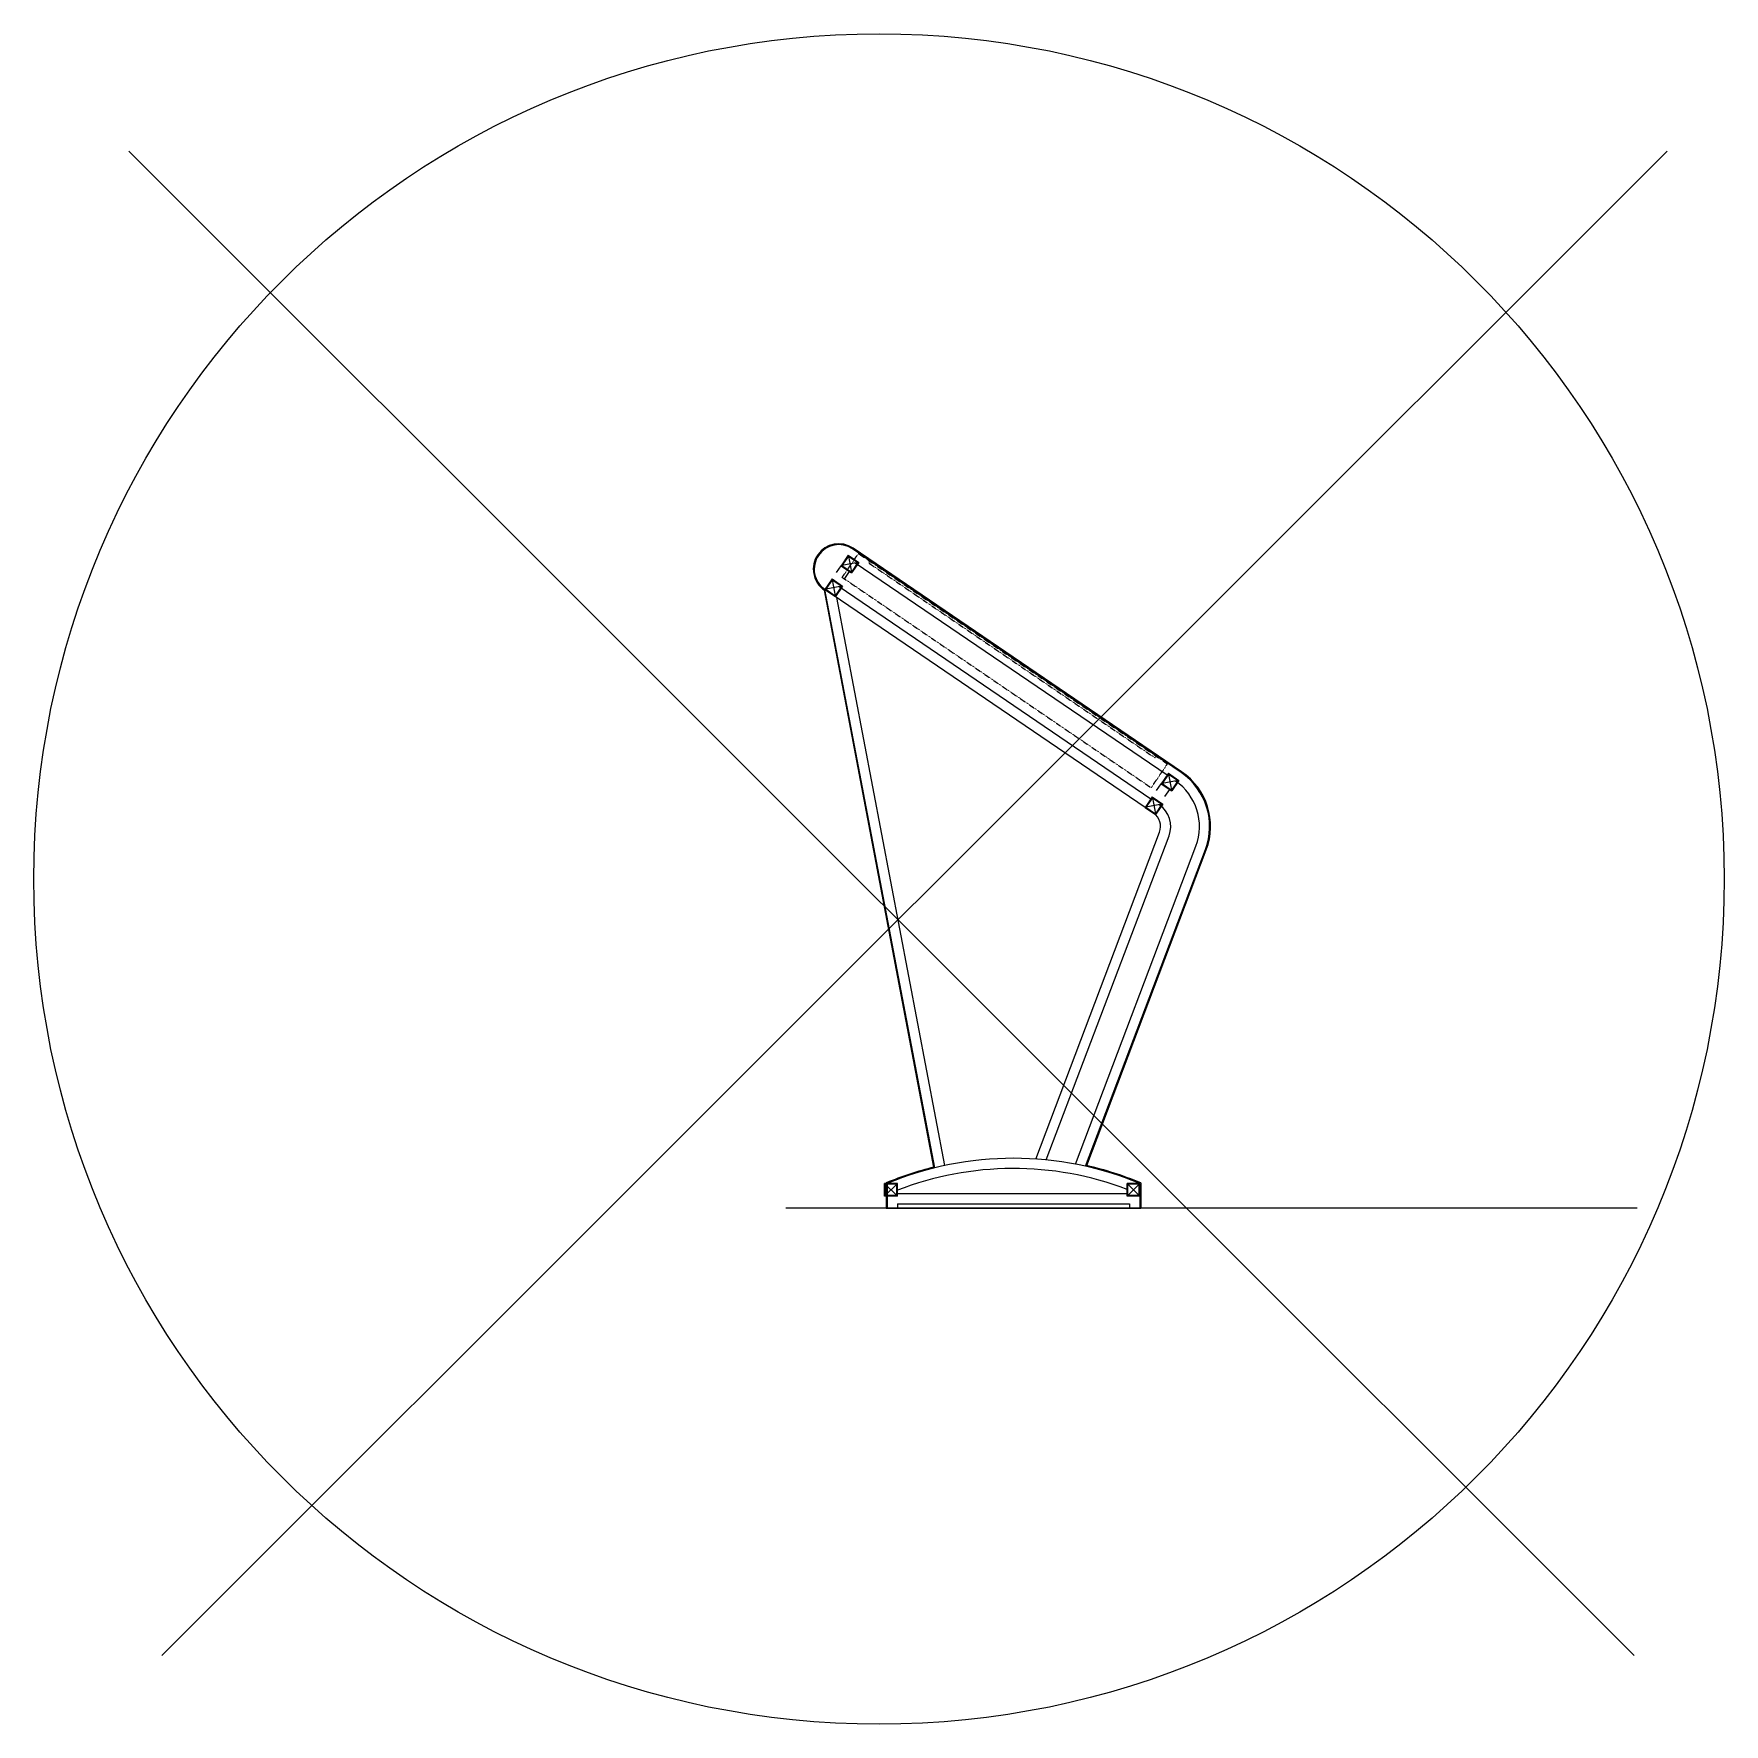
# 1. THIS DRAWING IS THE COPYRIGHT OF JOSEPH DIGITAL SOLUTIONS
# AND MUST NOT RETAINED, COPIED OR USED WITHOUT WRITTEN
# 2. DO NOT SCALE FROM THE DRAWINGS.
# Model space of a CAD drawing. Header units: inches. Extents: x -563637 to -547304, y -202054 to -194560.
# Drawn here: x -563637 to -560315, y -199669 to -196347 of the extents above; entities that cross this region are included whole.
import ezdxf

# ---------------------------------------------------------------- set-up
doc = ezdxf.new("R2010")
doc.units = ezdxf.units.IN
doc.header["$MEASUREMENT"] = 0
doc.linetypes.add('DASHED2', pattern=[0.375, 0.25, -0.125])
doc.layers.add('TEXT', color=2, linetype='Continuous')

# ---------------------------------------------------------------- blocks, each defined once
blk = doc.blocks.new('A$C97b7a0d9')
at = {"color": 3}
for p, q in [((-10, 5), (-10, -20)), ((-10, 5), (15, 5)), ((-8.8, 3.8), (-8.8, -18.8)), ((-8.8, 3.8), (13.8, 3.8)), ((13.8, 3.8), (13.8, -18.8)), ((15, 5), (15, -20)), ((-10, -20), (15, -20)), ((-8.8, -18.8), (13.8, -18.8))]:
    blk.add_line(p, q, dxfattribs=at)
at = {"layer": 'TEXT', "color": 8}
for p, q in [((-8.8, 3.8), (13.8, -18.8)), ((13.8, 3.8), (-8.8, -18.8))]:
    blk.add_line(p, q, dxfattribs=at)
blk = doc.blocks.new('A$C5158fd1a')
at = {"layer": 'TEXT', "color": 8, "linetype": 'DASHED2', "ltscale": 0.1}
for p, q in [((0, 0), (56.7, 0)), ((0, 0), (0, -734.6)), ((52.7, -27.1), (56.7, -27.1)), ((52.7, -27.1), (52.7, -707.5)), ((56.7, 0), (56.7, -734.6)), ((52.7, -707.5), (56.7, -707.5)), ((0, -734.6), (56.7, -734.6))]:
    blk.add_line(p, q, dxfattribs=at)

msp = doc.modelspace()

# ---------------------------------------------------------------- linework, layer by layer
at = {"layer": 'TEXT'}
for p, q in [((-563450.04906, -196577.62727), (-560491.95009, -199534.1863)), ((-560427.00471, -196577.62727), (-563385.10369, -199534.1863)), ((-560485.80526, -198655.36048), (-562158.72941, -198655.36048))]:
    msp.add_line(p, q, dxfattribs=at)
at = {"layer": 'TEXT', "color": 2}
for p, q in [((-562055.44451, -197349.30635), (-562054.62772, -197349.30635)), ((-561382.13185, -197799.1706), (-562027.90835, -197359.46344)), ((-561381.11878, -197797.68275), (-562026.89528, -197357.9756)), ((-562096.3652, -197371.16384), (-562096.3652, -197371.16384)), ((-562007.80662, -197374.36045), (-562006.23073, -197372.04602)), ((-561996.64777, -197381.95847), (-561995.07188, -197379.64405)), ((-561867.88122, -198574.42689), (-562083.17696, -197440.63376)), ((-561431.51389, -197766.75633), (-561429.938, -197764.4419)), ((-561409.11353, -197782.00866), (-561407.53764, -197779.69424)), ((-561430.40635, -197834.53347), (-561421.17615, -197820.97753)), ((-561413.87472, -197845.78981), (-561404.64452, -197832.23387)), ((-561567.71275, -198571.48705), (-561332.71656, -197951.19401)), ((-561961.60324, -198605.36048), (-561961.60324, -198655.36048)), ((-561959.80324, -198606.56169), (-561959.80324, -198655.36048)), ((-561463.40324, -198606.56169), (-561463.40324, -198655.36048)), ((-561461.60324, -198605.36048), (-561461.60324, -198655.36048)), ((-561961.60324, -198655.36048), (-561461.60324, -198655.36048))]:
    msp.add_line(p, q, dxfattribs=at)
at = {"layer": 'TEXT', "color": 3}
for p, q in [((-562059.65121, -197406.08265), (-562050.42102, -197392.52671)), ((-561409.91982, -197804.4459), (-562022.63305, -197387.25141)), ((-562043.11958, -197417.33899), (-562033.88939, -197403.78305)), ((-561436.38739, -197878.85307), (-562082.16389, -197439.14592)), ((-561866.30731, -198575.89254), (-562082.16389, -197439.14592)), ((-561846.7999, -198571.4164), (-562058.78353, -197455.06553)), ((-561441.66269, -197851.0651), (-562054.37592, -197433.87062)), ((-561667.85597, -198558.63843), (-561424.54748, -197916.40433)), ((-561647.12679, -198560.37519), (-561405.84465, -197923.48984)), ((-561589.96006, -198568.67675), (-561353.10263, -197943.47081)), ((-561570.13024, -198572.78746), (-561334.39981, -197950.55632)), ((-561939.80324, -198626.56169), (-561488.40324, -198626.56169)), ((-561939.80324, -198646.56169), (-561483.40324, -198646.56169)), ((-561939.80324, -198646.56169), (-561939.80324, -198655.36048)), ((-561483.40324, -198646.56169), (-561483.40324, -198655.36048))]:
    msp.add_line(p, q, dxfattribs=at)
at = {"layer": 'TEXT'}
msp.add_circle((-561975.9352, -198008.21733), 1661.04021, dxfattribs=at)
at = {"layer": 'TEXT', "color": 2}
for centre, radius, start, end in [((-562055.03612, -197399.30468), 50, 55.74917616, 145.74917616), ((-562055.03612, -197399.30468), 48.2, 55.74917616, 145.74917616), ((-562055.03612, -197399.30468), 50, 145.74917616, 235.74917616), ((-562055.03612, -197399.30468), 48.2, 145.74917616, 235.74917616), ((-561454.28496, -197905.13837), 130, 339.25095488, 55.74917616), ((-561711.60324, -199205.36048), 650, 103.91178249, 112.61986495), ((-561711.60324, -199205.36048), 650, 67.38013505, 77.21048789)]:
    msp.add_arc(centre, radius, start, end, dxfattribs=at)
at = {"layer": 'TEXT', "color": 3}
for centre, radius, start, end in [((-561454.28496, -197905.13837), 108.2, 339.25095488, 55.74917616), ((-561454.28496, -197905.13837), 128.2, 339.25095488, 55.74917616), ((-561454.28496, -197905.13837), 51.8, 339.25095488, 55.74917616), ((-561454.28496, -197905.13837), 31.8, 339.25095488, 55.74917616), ((-561711.60324, -199205.36048), 648.2, 67.48616479, 112.51383521), ((-561711.60324, -199205.36048), 628.2, 69.18811551, 111.30054595)]:
    msp.add_arc(centre, radius, start, end, dxfattribs=at)

# ---------------------------------------------------------------- block references
at = {"layer": 'TEXT'}
for name, p, rotation in [('A$C97b7a0d9', (-562030.89887, -197381.62325), 325.7491761554972), ('A$C5158fd1a', (-562048.23213, -197415.43061), 55.74917615553058), ('A$C97b7a0d9', (-562062.64173, -197428.24245), 325.7491761554972), ('A$C97b7a0d9', (-561401.654, -197810.07407), 325.7491761554972), ('A$C97b7a0d9', (-561433.39687, -197856.69327), 325.7491761554972), ('A$C97b7a0d9', (-561949.80324, -198626.56169), 180.0000000000061), ('A$C97b7a0d9', (-561473.40324, -198626.56169), 180.0000000000061)]:
    msp.add_blockref(name, p, dxfattribs=dict(at, rotation=rotation))

doc.saveas('drawing.dxf')
